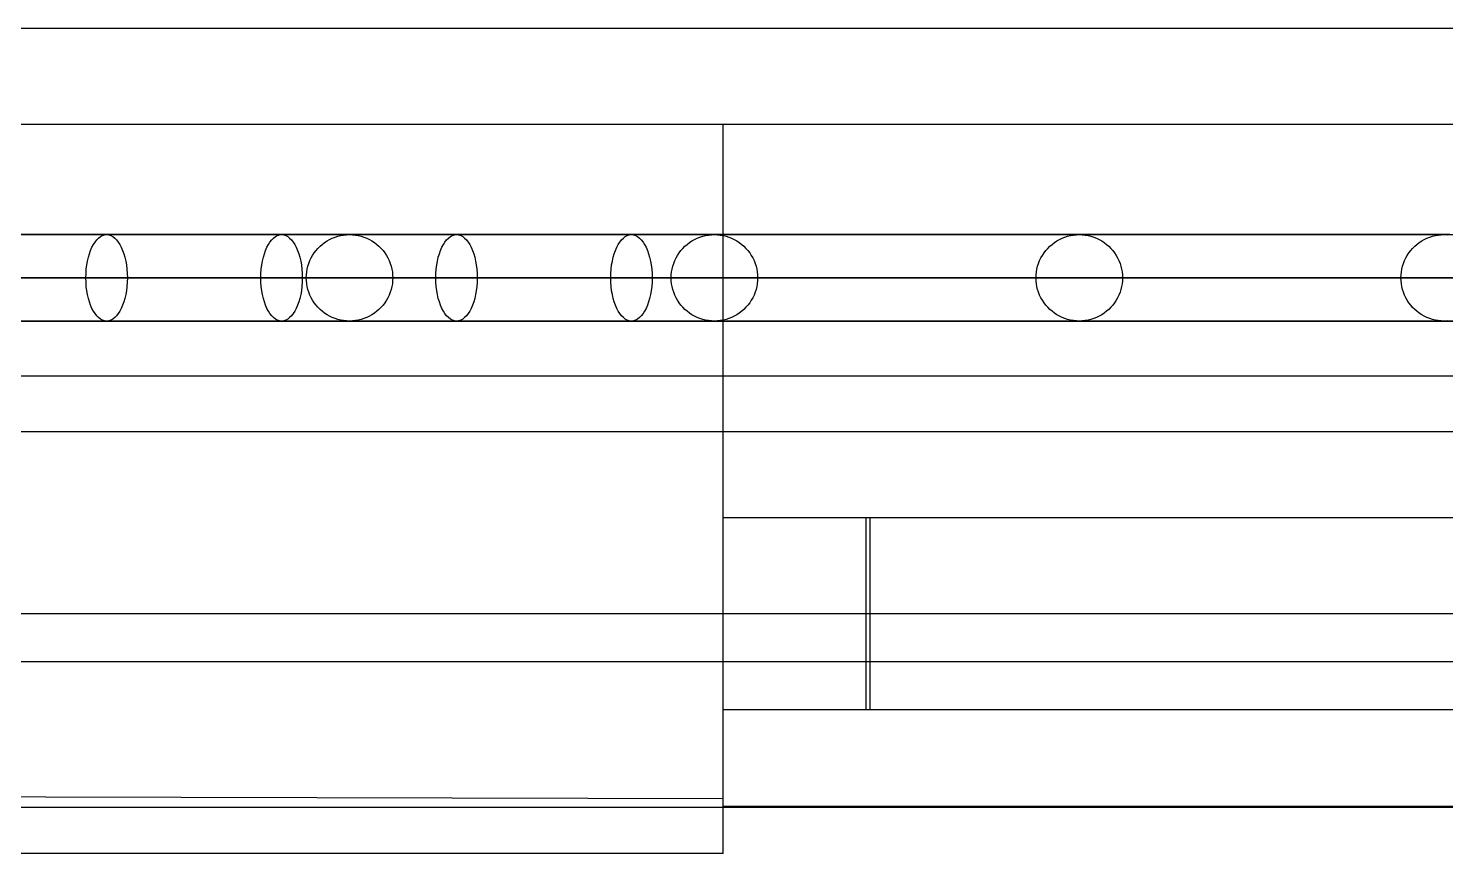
# Model space of a CAD drawing. Extents: x 0 to 390, y 0 to 1157.
# Drawn here: x 320.53 to 350.05, y 299.01 to 316.21 of the extents above; entities that cross this region are included whole.
import ezdxf

# ---------------------------------------------------------------- set-up
doc = ezdxf.new("R2010")
doc.units = 0
doc.layers.add('-15N-THT. THIẾT BỊ ĐÓNG MỞ', color=40, linetype='CONTINUOUS')

# ---------------------------------------------------------------- blocks, each defined once
blk = doc.blocks.new('06 - N - SC VSD CHIẾU HÔNG ATV630C11~C16N4')
at = {"layer": '-15N-THT. THIẾT BỊ ĐÓNG MỞ'}
for p, q in [((-174.5, -262.3), (-12.5, -262.3)), ((-183, -264.3), (-4, -264.3)), ((-55, -279.5), (-55, -264.3)), ((-55, -264.3), (-55, -264.3)), ((-51.683, -266.601), (-136.476, -266.601)), ((-55.847, -266.601), (-132.196, -266.601)), ((-60.011, -266.601), (-127.916, -266.601)), ((-64.176, -266.6), (-123.636, -266.6)), ((-68.34, -266.6), (-115.513, -266.6)), ((-88.404, -266.6), (-50.524, -266.6)), ((-66.545, -266.6), (-74.232, -266.6)), ((-69.465, -266.6), (-72.505, -266.6)), ((-59.875, -266.6), (-69.465, -266.6)), ((-64.697, -266.6), (-68.34, -266.6)), ((-67.807, -266.6), (-66.281, -266.6)), ((-64.919, -266.6), (-66.545, -266.6)), ((-66.281, -266.6), (-62.863, -266.6)), ((-62.785, -266.6), (-64.919, -266.6)), ((-55.557, -266.6), (-64.697, -266.6)), ((-59.929, -266.6), (-64.176, -266.6)), ((-63.662, -266.6), (-61.449, -266.6)), ((-63.443, -266.886), (-63.399, -266.842)), ((-63.399, -266.842), (-63.353, -266.802)), ((-63.353, -266.802), (-63.304, -266.765)), ((-63.304, -266.765), (-63.253, -266.731)), ((-63.253, -266.731), (-63.199, -266.701)), ((-63.199, -266.701), (-63.144, -266.675)), ((-63.144, -266.675), (-63.086, -266.652)), ((-63.086, -266.652), (-63.028, -266.633)), ((-63.028, -266.633), (-62.968, -266.619)), ((-62.968, -266.619), (-62.908, -266.609)), ((-62.908, -266.609), (-62.846, -266.602)), ((-62.863, -266.6), (-62.785, -266.6)), ((-62.846, -266.602), (-62.785, -266.6)), ((-62.785, -266.6), (-62.724, -266.602)), ((-62.724, -266.602), (-62.662, -266.609)), ((-62.662, -266.609), (-62.602, -266.619)), ((-62.602, -266.619), (-62.542, -266.633)), ((-62.542, -266.633), (-62.484, -266.652)), ((-62.484, -266.652), (-62.426, -266.675)), ((-62.426, -266.675), (-62.371, -266.701)), ((-62.371, -266.701), (-62.317, -266.731)), ((-62.317, -266.731), (-62.266, -266.765)), ((-62.266, -266.765), (-62.217, -266.802)), ((-62.217, -266.802), (-62.171, -266.842)), ((-62.171, -266.842), (-62.127, -266.886)), ((-61.449, -266.6), (-34.068, -266.6)), ((-60.738, -266.6), (-57.743, -266.6)), ((-55.162, -266.6), (-60.011, -266.601)), ((-52.444, -266.6), (-59.929, -266.6)), ((-57.848, -266.6), (-59.875, -266.6)), ((-59.174, -266.6), (-55.315, -266.6)), ((-55.484, -266.6), (-57.848, -266.6)), ((-56.735, -266.6), (-56.059, -266.6)), ((-56.059, -266.6), (-55.185, -266.6)), ((-50.394, -266.601), (-55.847, -266.601)), ((-55.843, -266.886), (-55.799, -266.842)), ((-55.799, -266.842), (-55.753, -266.802)), ((-55.753, -266.802), (-55.704, -266.765)), ((-55.704, -266.765), (-55.653, -266.731)), ((-55.653, -266.731), (-55.599, -266.701)), ((-55.599, -266.701), (-55.544, -266.675)), ((-53.206, -266.6), (-55.557, -266.6)), ((-55.544, -266.675), (-55.486, -266.652)), ((-55.486, -266.652), (-55.428, -266.634)), ((-55.185, -266.6), (-55.484, -266.6)), ((-55.428, -266.634), (-55.368, -266.619)), ((-55.368, -266.619), (-55.308, -266.609)), ((-55.308, -266.609), (-55.246, -266.602)), ((-55.246, -266.602), (-55.185, -266.6)), ((-55.185, -266.6), (-55.124, -266.602)), ((-46.613, -266.6), (-55.162, -266.6)), ((-55.124, -266.602), (-55.062, -266.609)), ((-55.062, -266.609), (-55.002, -266.619)), ((-55.002, -266.619), (-54.942, -266.634)), ((-54.942, -266.634), (-54.884, -266.652)), ((-54.884, -266.652), (-54.826, -266.675)), ((-54.826, -266.675), (-54.771, -266.701)), ((-54.804, -266.6), (-49.425, -266.6)), ((-54.771, -266.701), (-54.717, -266.731)), ((-54.717, -266.731), (-54.666, -266.765)), ((-54.666, -266.765), (-54.617, -266.802)), ((-54.617, -266.802), (-54.571, -266.842)), ((-54.571, -266.842), (-54.527, -266.886)), ((-54.3, -266.6), (-49.893, -266.6)), ((-49.012, -266.6), (-53.206, -266.6)), ((-49.277, -266.6), (-52.444, -266.6)), ((-45.627, -266.601), (-51.683, -266.601)), ((-50.921, -266.6), (-49.442, -266.6)), ((-50.524, -266.6), (-44.55, -266.6)), ((-40.783, -266.601), (-50.394, -266.601)), ((-49.442, -266.6), (-47.702, -266.6)), ((-43.704, -266.6), (-49.277, -266.6)), ((-47.943, -266.6), (-49.012, -266.6)), ((-48.243, -266.886), (-48.199, -266.842)), ((-48.199, -266.842), (-48.153, -266.802)), ((-48.153, -266.802), (-48.104, -266.765)), ((-48.104, -266.765), (-48.053, -266.731)), ((-48.053, -266.731), (-47.999, -266.701)), ((-47.999, -266.701), (-47.944, -266.675)), ((-47.944, -266.675), (-47.886, -266.652)), ((-47.585, -266.6), (-47.943, -266.6)), ((-47.886, -266.652), (-47.828, -266.634)), ((-47.828, -266.634), (-47.768, -266.619)), ((-47.768, -266.619), (-47.708, -266.609)), ((-47.708, -266.609), (-47.646, -266.602)), ((-47.702, -266.6), (-47.585, -266.6)), ((-47.646, -266.602), (-47.585, -266.6)), ((-47.585, -266.6), (-47.524, -266.602)), ((-47.524, -266.602), (-47.462, -266.609)), ((-47.462, -266.609), (-47.402, -266.619)), ((-47.402, -266.619), (-47.342, -266.634)), ((-47.342, -266.634), (-47.284, -266.652)), ((-47.284, -266.652), (-47.226, -266.675)), ((-47.226, -266.675), (-47.171, -266.701)), ((-47.171, -266.701), (-47.117, -266.731)), ((-47.117, -266.731), (-47.066, -266.765)), ((-47.066, -266.765), (-47.017, -266.802)), ((-47.017, -266.802), (-46.971, -266.842)), ((-46.971, -266.842), (-46.927, -266.886)), ((-42.997, -266.6), (-46.613, -266.6)), ((-46.076, -266.6), (-43.874, -266.6)), ((-34.952, -266.601), (-45.627, -266.601)), ((-43.874, -266.6), (-41.206, -266.6)), ((-41.649, -266.6), (-43.704, -266.6)), ((-39.867, -266.6), (-42.997, -266.6)), ((-42.377, -266.6), (-39.341, -266.6)), ((-40.403, -266.6), (-41.649, -266.6)), ((-41.206, -266.6), (-40.529, -266.6)), ((-36.716, -266.6), (-40.783, -266.601)), ((-40.643, -266.886), (-40.599, -266.842)), ((-40.599, -266.842), (-40.553, -266.802)), ((-40.553, -266.802), (-40.504, -266.765)), ((-40.529, -266.6), (-39.985, -266.6)), ((-40.504, -266.765), (-40.453, -266.731)), ((-40.453, -266.731), (-40.399, -266.701)), ((-39.985, -266.6), (-40.403, -266.6)), ((-40.399, -266.701), (-40.344, -266.675)), ((-40.344, -266.675), (-40.286, -266.652)), ((-40.286, -266.652), (-40.228, -266.634)), ((-40.228, -266.634), (-40.168, -266.619)), ((-40.168, -266.619), (-40.108, -266.609)), ((-40.108, -266.609), (-40.046, -266.602)), ((-40.046, -266.602), (-39.985, -266.6)), ((-39.987, -266.6), (-36.02, -266.6)), ((-39.985, -266.6), (-39.924, -266.602)), ((-63.633, -267.199), (-63.611, -267.142)), ((-63.611, -267.142), (-63.584, -267.086)), ((-63.584, -267.086), (-63.554, -267.033)), ((-63.554, -267.033), (-63.52, -266.981)), ((-63.52, -266.981), (-63.483, -266.932)), ((-63.483, -266.932), (-63.443, -266.886)), ((-62.127, -266.886), (-62.087, -266.932)), ((-62.087, -266.932), (-62.05, -266.981)), ((-62.05, -266.981), (-62.016, -267.033)), ((-62.016, -267.033), (-61.986, -267.086)), ((-61.986, -267.086), (-61.96, -267.142)), ((-61.96, -267.142), (-61.937, -267.199)), ((-56.033, -267.199), (-56.01, -267.142)), ((-56.01, -267.142), (-55.984, -267.086)), ((-55.984, -267.086), (-55.954, -267.033)), ((-55.954, -267.033), (-55.92, -266.981)), ((-55.92, -266.981), (-55.883, -266.932)), ((-55.883, -266.932), (-55.843, -266.886)), ((-54.527, -266.886), (-54.487, -266.932)), ((-54.487, -266.932), (-54.45, -266.981)), ((-54.45, -266.981), (-54.416, -267.033)), ((-54.416, -267.033), (-54.386, -267.086)), ((-54.386, -267.086), (-54.36, -267.142)), ((-54.36, -267.142), (-54.337, -267.199)), ((-48.433, -267.199), (-48.411, -267.142)), ((-48.411, -267.142), (-48.384, -267.086)), ((-48.384, -267.086), (-48.354, -267.033)), ((-48.354, -267.033), (-48.32, -266.981)), ((-48.32, -266.981), (-48.283, -266.932)), ((-48.283, -266.932), (-48.243, -266.886)), ((-46.927, -266.886), (-46.887, -266.932)), ((-46.887, -266.932), (-46.85, -266.981)), ((-46.85, -266.981), (-46.816, -267.033)), ((-46.816, -267.033), (-46.786, -267.086)), ((-46.786, -267.086), (-46.76, -267.142)), ((-46.76, -267.142), (-46.737, -267.199)), ((-40.833, -267.199), (-40.811, -267.142)), ((-40.811, -267.142), (-40.784, -267.086)), ((-40.784, -267.086), (-40.754, -267.033)), ((-40.754, -267.033), (-40.72, -266.981)), ((-40.72, -266.981), (-40.683, -266.932)), ((-40.683, -266.932), (-40.643, -266.886)), ((-63.685, -267.5), (-63.683, -267.439)), ((-63.683, -267.439), (-63.677, -267.378)), ((-63.677, -267.378), (-63.666, -267.317)), ((-63.666, -267.317), (-63.652, -267.257)), ((-63.652, -267.257), (-63.633, -267.199)), ((-61.937, -267.199), (-61.918, -267.257)), ((-61.918, -267.257), (-61.904, -267.317)), ((-61.904, -267.317), (-61.893, -267.378)), ((-61.893, -267.378), (-61.887, -267.439)), ((-61.887, -267.439), (-61.885, -267.5)), ((-56.085, -267.5), (-56.083, -267.439)), ((-56.083, -267.439), (-56.077, -267.378)), ((-56.077, -267.378), (-56.066, -267.317)), ((-56.066, -267.317), (-56.052, -267.257)), ((-56.052, -267.257), (-56.033, -267.199)), ((-54.337, -267.199), (-54.318, -267.257)), ((-54.318, -267.257), (-54.304, -267.317)), ((-54.304, -267.317), (-54.293, -267.378)), ((-54.293, -267.378), (-54.287, -267.439)), ((-54.287, -267.439), (-54.285, -267.5)), ((-48.485, -267.5), (-48.483, -267.439)), ((-48.483, -267.439), (-48.477, -267.378)), ((-48.477, -267.378), (-48.466, -267.317)), ((-48.466, -267.317), (-48.452, -267.257)), ((-48.452, -267.257), (-48.433, -267.199)), ((-46.737, -267.199), (-46.718, -267.257)), ((-46.718, -267.257), (-46.704, -267.317)), ((-46.704, -267.317), (-46.693, -267.378)), ((-46.693, -267.378), (-46.687, -267.439)), ((-46.687, -267.439), (-46.685, -267.5)), ((-40.885, -267.5), (-40.883, -267.439)), ((-40.883, -267.439), (-40.877, -267.378)), ((-40.877, -267.378), (-40.866, -267.317)), ((-40.866, -267.317), (-40.852, -267.257)), ((-40.852, -267.257), (-40.833, -267.199)), ((-61.438, -267.501), (-124.785, -267.501)), ((-122.238, -267.5), (-65.555, -267.5)), ((-66.156, -267.501), (-120.138, -267.501)), ((-69.339, -267.5), (-107.794, -267.5)), ((-64.841, -267.5), (-90.588, -267.5)), ((-59.727, -267.5), (-81.469, -267.5)), ((-55.745, -267.5), (-75.815, -267.5)), ((-40.923, -267.5), (-75.48, -267.5)), ((-51.314, -267.5), (-70.554, -267.5)), ((-69.394, -267.5), (-68.275, -267.5)), ((-68.925, -267.5), (-69.339, -267.5)), ((-63.995, -267.5), (-68.925, -267.5)), ((-68.521, -267.5), (-67.209, -267.5)), ((-67.082, -267.5), (-68.052, -267.5)), ((-66.862, -267.5), (-65.368, -267.5)), ((-65.067, -267.5), (-66.231, -267.5)), ((-64.669, -267.501), (-66.156, -267.501)), ((-65.555, -267.5), (-63.877, -267.5)), ((-64.27, -267.5), (-64.841, -267.5)), ((-45.989, -267.501), (-64.669, -267.501)), ((-57.635, -267.5), (-64.27, -267.5)), ((-63.901, -267.5), (-63.995, -267.5)), ((-63.685, -267.5), (-63.901, -267.5)), ((-63.528, -267.5), (-63.787, -267.5)), ((-62.423, -267.5), (-63.768, -267.5)), ((-63.683, -267.562), (-63.685, -267.5)), ((-63.677, -267.623), (-63.683, -267.562)), ((-63.666, -267.683), (-63.677, -267.623)), ((-63.652, -267.743), (-63.666, -267.683)), ((-63.633, -267.802), (-63.652, -267.743)), ((-61.885, -267.5), (-63.528, -267.5)), ((-61.918, -267.743), (-61.937, -267.802)), ((-61.904, -267.683), (-61.918, -267.743)), ((-61.893, -267.623), (-61.904, -267.683)), ((-61.887, -267.562), (-61.893, -267.623)), ((-61.885, -267.5), (-61.887, -267.562)), ((-59.804, -267.501), (-61.438, -267.501)), ((-41.976, -267.501), (-59.804, -267.501)), ((-59.02, -267.5), (-59.727, -267.5)), ((-51.784, -267.5), (-59.02, -267.5)), ((-58.16, -267.5), (-58.594, -267.5)), ((-54.589, -267.5), (-58.16, -267.5)), ((-57.389, -267.5), (-57.635, -267.5)), ((-56.085, -267.5), (-57.389, -267.5)), ((-56.083, -267.562), (-56.085, -267.5)), ((-56.077, -267.623), (-56.083, -267.562)), ((-56.066, -267.683), (-56.077, -267.623)), ((-56.052, -267.743), (-56.066, -267.683)), ((-56.033, -267.802), (-56.052, -267.743)), ((-54.874, -267.5), (-55.745, -267.5)), ((-46.295, -267.5), (-54.874, -267.5)), ((-54.48, -267.5), (-54.589, -267.5)), ((-54.285, -267.5), (-54.48, -267.5)), ((-54.318, -267.743), (-54.337, -267.802)), ((-54.304, -267.683), (-54.318, -267.743)), ((-54.293, -267.623), (-54.304, -267.683)), ((-54.287, -267.562), (-54.293, -267.623)), ((-54.285, -267.5), (-54.287, -267.562)), ((-53.537, -267.5), (-54.157, -267.5)), ((-29.671, -267.5), (-53.537, -267.5)), ((-51.389, -267.5), (-51.784, -267.5)), ((-48.602, -267.5), (-51.389, -267.5)), ((-50.291, -267.5), (-51.314, -267.5)), ((-50.098, -267.5), (-50.929, -267.5)), ((-40.819, -267.5), (-50.291, -267.5)), ((-48.537, -267.5), (-48.602, -267.5)), ((-48.485, -267.5), (-48.537, -267.5)), ((-48.483, -267.562), (-48.485, -267.5)), ((-48.477, -267.623), (-48.483, -267.562)), ((-48.466, -267.683), (-48.477, -267.623)), ((-48.452, -267.743), (-48.466, -267.683)), ((-48.433, -267.802), (-48.452, -267.743)), ((-47.856, -267.5), (-48.13, -267.5)), ((-46.685, -267.5), (-47.856, -267.5)), ((-45.96, -267.5), (-46.966, -267.5)), ((-46.718, -267.743), (-46.737, -267.802)), ((-46.704, -267.683), (-46.718, -267.743)), ((-46.693, -267.623), (-46.704, -267.683)), ((-46.687, -267.562), (-46.693, -267.623)), ((-46.685, -267.5), (-46.687, -267.562)), ((-45.749, -267.5), (-46.295, -267.5)), ((-44.838, -267.5), (-45.989, -267.501)), ((-41.63, -267.5), (-45.749, -267.5)), ((-35.82, -267.5), (-44.838, -267.5)), ((-42.426, -267.5), (-43.619, -267.5)), ((-42.359, -267.5), (-42.838, -267.5)), ((-39.355, -267.5), (-42.359, -267.5)), ((-40.665, -267.501), (-41.976, -267.501)), ((-41.433, -267.5), (-41.63, -267.5)), ((-40.885, -267.5), (-41.433, -267.5)), ((-39.532, -267.5), (-40.923, -267.5)), ((-40.883, -267.562), (-40.885, -267.5)), ((-40.877, -267.623), (-40.883, -267.562)), ((-40.866, -267.683), (-40.877, -267.623)), ((-40.852, -267.743), (-40.866, -267.683)), ((-40.833, -267.802), (-40.852, -267.743)), ((-40.132, -267.5), (-40.819, -267.5)), ((-30.329, -267.501), (-40.665, -267.501)), ((-35.384, -267.5), (-40.132, -267.5)), ((-63.611, -267.859), (-63.633, -267.802)), ((-63.584, -267.914), (-63.611, -267.859)), ((-63.554, -267.968), (-63.584, -267.914)), ((-63.52, -268.019), (-63.554, -267.968)), ((-63.483, -268.068), (-63.52, -268.019)), ((-62.05, -268.019), (-62.087, -268.068)), ((-62.016, -267.968), (-62.05, -268.019)), ((-61.986, -267.914), (-62.016, -267.968)), ((-61.96, -267.859), (-61.986, -267.914)), ((-61.937, -267.802), (-61.96, -267.859)), ((-56.01, -267.859), (-56.033, -267.802)), ((-55.984, -267.914), (-56.01, -267.859)), ((-55.954, -267.968), (-55.984, -267.914)), ((-55.92, -268.019), (-55.954, -267.968)), ((-55.883, -268.068), (-55.92, -268.019)), ((-54.45, -268.019), (-54.487, -268.068)), ((-54.416, -267.968), (-54.45, -268.019)), ((-54.386, -267.914), (-54.416, -267.968)), ((-54.36, -267.859), (-54.386, -267.914)), ((-54.337, -267.802), (-54.36, -267.859)), ((-48.411, -267.859), (-48.433, -267.802)), ((-48.384, -267.914), (-48.411, -267.859)), ((-48.354, -267.968), (-48.384, -267.914)), ((-48.32, -268.019), (-48.354, -267.968)), ((-48.283, -268.068), (-48.32, -268.019)), ((-46.85, -268.019), (-46.887, -268.068)), ((-46.816, -267.968), (-46.85, -268.019)), ((-46.786, -267.914), (-46.816, -267.968)), ((-46.76, -267.859), (-46.786, -267.914)), ((-46.737, -267.802), (-46.76, -267.859)), ((-40.811, -267.859), (-40.833, -267.802)), ((-40.784, -267.914), (-40.811, -267.859)), ((-40.754, -267.968), (-40.784, -267.914)), ((-40.72, -268.019), (-40.754, -267.968)), ((-40.683, -268.068), (-40.72, -268.019)), ((-63.443, -268.114), (-63.483, -268.068)), ((-63.399, -268.158), (-63.443, -268.114)), ((-63.353, -268.198), (-63.399, -268.158)), ((-63.304, -268.235), (-63.353, -268.198)), ((-63.253, -268.269), (-63.304, -268.235)), ((-63.199, -268.299), (-63.253, -268.269)), ((-63.144, -268.326), (-63.199, -268.299)), ((-63.086, -268.348), (-63.144, -268.326)), ((-62.426, -268.326), (-62.484, -268.348)), ((-62.371, -268.299), (-62.426, -268.326)), ((-62.317, -268.269), (-62.371, -268.299)), ((-62.266, -268.235), (-62.317, -268.269)), ((-62.217, -268.198), (-62.266, -268.235)), ((-62.171, -268.158), (-62.217, -268.198)), ((-62.127, -268.114), (-62.171, -268.158)), ((-62.087, -268.068), (-62.127, -268.114)), ((-55.843, -268.114), (-55.883, -268.068)), ((-55.799, -268.158), (-55.843, -268.114)), ((-55.753, -268.198), (-55.799, -268.158)), ((-55.704, -268.235), (-55.753, -268.198)), ((-55.653, -268.269), (-55.704, -268.235)), ((-55.599, -268.299), (-55.653, -268.269)), ((-55.544, -268.326), (-55.599, -268.299)), ((-55.486, -268.348), (-55.544, -268.326)), ((-54.826, -268.326), (-54.884, -268.348)), ((-54.771, -268.299), (-54.826, -268.326)), ((-54.717, -268.269), (-54.771, -268.299)), ((-54.666, -268.235), (-54.717, -268.269)), ((-54.617, -268.198), (-54.666, -268.235)), ((-54.571, -268.158), (-54.617, -268.198)), ((-54.527, -268.114), (-54.571, -268.158)), ((-54.487, -268.068), (-54.527, -268.114)), ((-48.243, -268.114), (-48.283, -268.068)), ((-48.199, -268.158), (-48.243, -268.114)), ((-48.153, -268.198), (-48.199, -268.158)), ((-48.104, -268.235), (-48.153, -268.198)), ((-48.053, -268.269), (-48.104, -268.235)), ((-47.999, -268.299), (-48.053, -268.269)), ((-47.944, -268.326), (-47.999, -268.299)), ((-47.886, -268.348), (-47.944, -268.326)), ((-47.226, -268.326), (-47.284, -268.348)), ((-47.171, -268.299), (-47.226, -268.326)), ((-47.117, -268.269), (-47.171, -268.299)), ((-47.066, -268.235), (-47.117, -268.269)), ((-47.017, -268.198), (-47.066, -268.235)), ((-46.971, -268.158), (-47.017, -268.198)), ((-46.927, -268.114), (-46.971, -268.158)), ((-46.887, -268.068), (-46.927, -268.114)), ((-40.643, -268.115), (-40.683, -268.068)), ((-40.599, -268.158), (-40.643, -268.115)), ((-40.553, -268.198), (-40.599, -268.158)), ((-40.504, -268.236), (-40.553, -268.198)), ((-40.453, -268.269), (-40.504, -268.236)), ((-40.399, -268.299), (-40.453, -268.269)), ((-40.344, -268.326), (-40.399, -268.299)), ((-40.286, -268.348), (-40.344, -268.326)), ((-164.257, -268.4), (-22.743, -268.4)), ((-132.314, -268.4), (-53.228, -268.4)), ((-69.465, -268.4), (-93.472, -268.4)), ((-64.697, -268.4), (-93.469, -268.4)), ((-59.929, -268.4), (-93.467, -268.4)), ((-55.162, -268.401), (-93.465, -268.401)), ((-55.847, -268.401), (-78.895, -268.401)), ((-51.683, -268.401), (-72.014, -268.401)), ((-64.273, -268.4), (-71.98, -268.4)), ((-69.58, -268.4), (-67.807, -268.4)), ((-66.656, -268.4), (-69.465, -268.4)), ((-67.807, -268.4), (-36.908, -268.4)), ((-58.794, -268.4), (-66.656, -268.4)), ((-66.161, -268.4), (-63.662, -268.4)), ((-61.331, -268.4), (-64.697, -268.4)), ((-63.74, -268.4), (-64.273, -268.4)), ((-64.049, -268.4), (-60.738, -268.4)), ((-63.74, -268.4), (-62.785, -268.4)), ((-63.486, -268.4), (-63.097, -268.4)), ((-63.364, -268.4), (-59.174, -268.4)), ((-63.028, -268.367), (-63.086, -268.348)), ((-62.968, -268.381), (-63.028, -268.367)), ((-62.908, -268.392), (-62.968, -268.381)), ((-62.846, -268.398), (-62.908, -268.392)), ((-62.785, -268.4), (-62.846, -268.398)), ((-62.724, -268.398), (-62.785, -268.4)), ((-62.662, -268.392), (-62.724, -268.398)), ((-62.602, -268.381), (-62.662, -268.392)), ((-62.542, -268.367), (-62.602, -268.381)), ((-62.484, -268.348), (-62.542, -268.367)), ((-53.206, -268.4), (-61.331, -268.4)), ((-56.006, -268.4), (-59.929, -268.4)), ((-59.084, -268.4), (-54.3, -268.4)), ((-57.848, -268.4), (-58.794, -268.4)), ((-57.969, -268.4), (-56.735, -268.4)), ((-55.26, -268.4), (-57.848, -268.4)), ((-56.735, -268.4), (-55.185, -268.4)), ((-49.277, -268.4), (-56.006, -268.4)), ((-50.394, -268.401), (-55.847, -268.401)), ((-55.428, -268.367), (-55.486, -268.348)), ((-55.368, -268.381), (-55.428, -268.367)), ((-55.308, -268.392), (-55.368, -268.381)), ((-55.246, -268.398), (-55.308, -268.392)), ((-55.185, -268.4), (-55.26, -268.4)), ((-55.185, -268.4), (-55.246, -268.398)), ((-55.124, -268.398), (-55.185, -268.4)), ((-50.681, -268.4), (-55.162, -268.401)), ((-55.062, -268.392), (-55.124, -268.398)), ((-55.002, -268.381), (-55.062, -268.392)), ((-54.942, -268.367), (-55.002, -268.381)), ((-54.884, -268.348), (-54.942, -268.367)), ((-54.804, -268.4), (-49.425, -268.4)), ((-53.228, -268.4), (-49.669, -268.4)), ((-51.91, -268.4), (-53.206, -268.4)), ((-52.811, -268.4), (-50.922, -268.4)), ((-48.39, -268.4), (-51.91, -268.4)), ((-45.627, -268.401), (-51.683, -268.401)), ((-50.922, -268.4), (-48.052, -268.4)), ((-42.997, -268.4), (-50.681, -268.4)), ((-40.783, -268.401), (-50.394, -268.401)), ((-46.536, -268.4), (-49.277, -268.4)), ((-48.734, -268.4), (-46.076, -268.4)), ((-47.943, -268.4), (-48.39, -268.4)), ((-48.052, -268.4), (-47.702, -268.4)), ((-47.943, -268.4), (-47.585, -268.4)), ((-47.828, -268.367), (-47.886, -268.348)), ((-47.768, -268.381), (-47.828, -268.367)), ((-47.708, -268.392), (-47.768, -268.381)), ((-47.646, -268.398), (-47.708, -268.392)), ((-47.585, -268.4), (-47.646, -268.398)), ((-47.524, -268.398), (-47.585, -268.4)), ((-47.462, -268.392), (-47.524, -268.398)), ((-47.402, -268.381), (-47.462, -268.392)), ((-47.342, -268.367), (-47.402, -268.381)), ((-47.284, -268.348), (-47.342, -268.367)), ((-42.577, -268.4), (-46.536, -268.4)), ((-46.076, -268.4), (-36.826, -268.4)), ((-45.906, -268.4), (-42.377, -268.4)), ((-34.952, -268.401), (-45.627, -268.401)), ((-39.867, -268.4), (-42.997, -268.4)), ((-41.649, -268.4), (-42.577, -268.4)), ((-42.15, -268.4), (-41.206, -268.4)), ((-40.09, -268.4), (-41.649, -268.4)), ((-41.206, -268.4), (-39.985, -268.4)), ((-36.716, -268.4), (-40.783, -268.401)), ((-40.228, -268.367), (-40.286, -268.348)), ((-40.168, -268.381), (-40.228, -268.367)), ((-40.108, -268.392), (-40.168, -268.381)), ((-40.046, -268.398), (-40.108, -268.392)), ((-39.985, -268.4), (-40.09, -268.4)), ((-39.985, -268.4), (-40.046, -268.398)), ((-39.987, -268.4), (-36.02, -268.4)), ((-39.924, -268.398), (-39.985, -268.4)), ((-22.344, -269.55), (-164.656, -269.55)), ((-90.432, -270.7), (-22.743, -270.7)), ((-25, -272.5), (-55, -272.5)), ((-55, -272.5), (-55, -272.5)), ((-52.025, -276.5), (-52.025, -272.5)), ((-51.94, -276.5), (-51.94, -272.5)), ((-24.922, -274.499), (-375.017, -274.499)), ((-24.922, -275.499), (-375.017, -275.499)), ((-50.714, -276.5), (-55, -276.5)), ((-55, -276.5), (-55, -276.5)), ((-37.857, -276.5), (-50.714, -276.5)), ((-69.112, -278.32), (-82.605, -278.289)), ((-55, -278.358), (-69.112, -278.32)), ((-24.922, -278.536), (-183, -278.536)), ((-24.999, -278.514), (-55, -278.514)), ((-55, -279.5), (-151, -279.5)), ((-55, -279.5), (-55, -279.5))]:
    blk.add_line(p, q, dxfattribs=at)
at = {"layer": '-15N-THT. THIẾT BỊ ĐÓNG MỞ', "extrusion": (0, 0, -1)}
for centre, major_axis, ratio, start_param, end_param in [((-67.844, -267.5), (0, -0.9), 0.479426, 1.570796, 4.712384), ((-64.2, -267.5), (0, -0.9), 0.479426, 1.570796, 4.712384), ((-60.556, -267.5), (0, -0.9), 0.479426, 1.570796, 4.712384), ((-56.913, -267.5), (0, -0.9), 0.479426, 1.570796, 4.712384), ((-93.5, -267.5), (77.215, 0), 0.000004, 3.141523, 5.212389), ((-93.5, -267.5), (75.415, 0), 0.000004, 3.141523, 5.212389), ((-93.5, -267.5), (69.615, 0), 0.000004, 3.141523, 5.212389), ((-93.5, -267.5), (67.815, 0), 0.000004, 3.141523, 5.212389), ((-93.5, -267.5), (62.015, 0), 0.000004, 3.141523, 5.212389), ((-93.5, -267.5), (60.215, 0), 0.000004, 3.141523, 5.212389), ((-93.5, -267.5), (54.415, 0), 0.000004, 3.141523, 5.212389), ((-93.5, -267.5), (52.615, 0), 0.000004, 3.141523, 5.212389), ((-93.5, -267.5), (77.215, 0), 0.000004, -0.00007, 2.070796), ((-93.5, -267.5), (75.415, 0), 0.000004, -0.00007, 2.070796), ((-93.5, -267.5), (69.615, 0), 0.000004, -0.00007, 2.070796), ((-93.5, -267.5), (67.815, 0), 0.000004, -0.00007, 2.070796), ((-93.5, -267.5), (62.015, 0), 0.000004, -0.00007, 2.070796), ((-93.5, -267.5), (60.215, 0), 0.000004, -0.00007, 2.070796), ((-93.5, -267.5), (54.415, 0), 0.000004, -0.00007, 2.070796), ((-93.5, -267.5), (52.615, 0), 0.000004, -0.00007, 2.070796), ((-93.5, -267.5), (46.815, 0), 0.000004, -0.00007, 2.070796), ((-93.5, -267.5), (45.015, 0), 0.000004, -0.00007, 2.070796), ((-93.5, -267.5), (39.215, 0), 0.000004, -0.00007, 2.070796), ((-93.5, -267.5), (37.415, 0), 0.000004, -0.00007, 2.070796), ((-93.5, -267.5), (31.615, 0), 0.000004, -0.00007, 2.070796), ((-93.5, -267.5), (29.815, 0), 0.000004, -0.00007, 2.070796), ((-93.5, -267.5), (29.815, 0), 0.000004, -1.070796, -0.00007), ((-93.5, -267.5), (31.615, 0), 0.000004, -1.070796, -0.00007), ((-93.5, -267.5), (37.415, 0), 0.000004, -1.070796, -0.00007), ((-93.5, -267.5), (39.215, 0), 0.000004, -1.070796, -0.00007), ((-93.5, -267.5), (45.015, 0), 0.000004, -1.070796, -0.00007), ((-93.5, -267.5), (46.815, 0), 0.000004, -1.070796, -0.00007), ((-67.844, -267.5), (0, -0.9), 0.479426, -1.570797, 1.570791), ((-93.5, -267.5), (52.615, 0), 0.000004, -1.070796, -0.00007), ((-93.5, -267.5), (54.415, 0), 0.000004, -1.070796, -0.00007), ((-64.2, -267.5), (0, -0.9), 0.479426, -1.570797, 1.570791), ((-93.5, -267.5), (60.215, 0), 0.000004, -1.070796, -0.00007), ((-93.5, -267.5), (62.015, 0), 0.000004, -1.070796, -0.00007), ((-60.556, -267.5), (0, -0.9), 0.479426, -1.570797, 1.570791), ((-93.5, -267.5), (67.815, 0), 0.000004, -1.070796, -0.00007), ((-93.5, -267.5), (69.615, 0), 0.000004, -1.070796, -0.00007), ((-56.913, -267.5), (0, -0.9), 0.479426, -1.570797, 1.570791), ((-93.5, -267.5), (75.415, 0), 0.000004, -1.070796, -0.00007), ((-93.5, -267.5), (77.215, 0), 0.000004, -1.070796, -0.00007)]:
    blk.add_ellipse(centre, major_axis=major_axis, ratio=ratio, start_param=start_param, end_param=end_param, dxfattribs=at)

msp = doc.modelspace()

# ---------------------------------------------------------------- block references
msp.add_blockref('06 - N - SC VSD CHIẾU HÔNG ATV630C11~C16N4', (390, 578.514))

doc.saveas('drawing.dxf')
